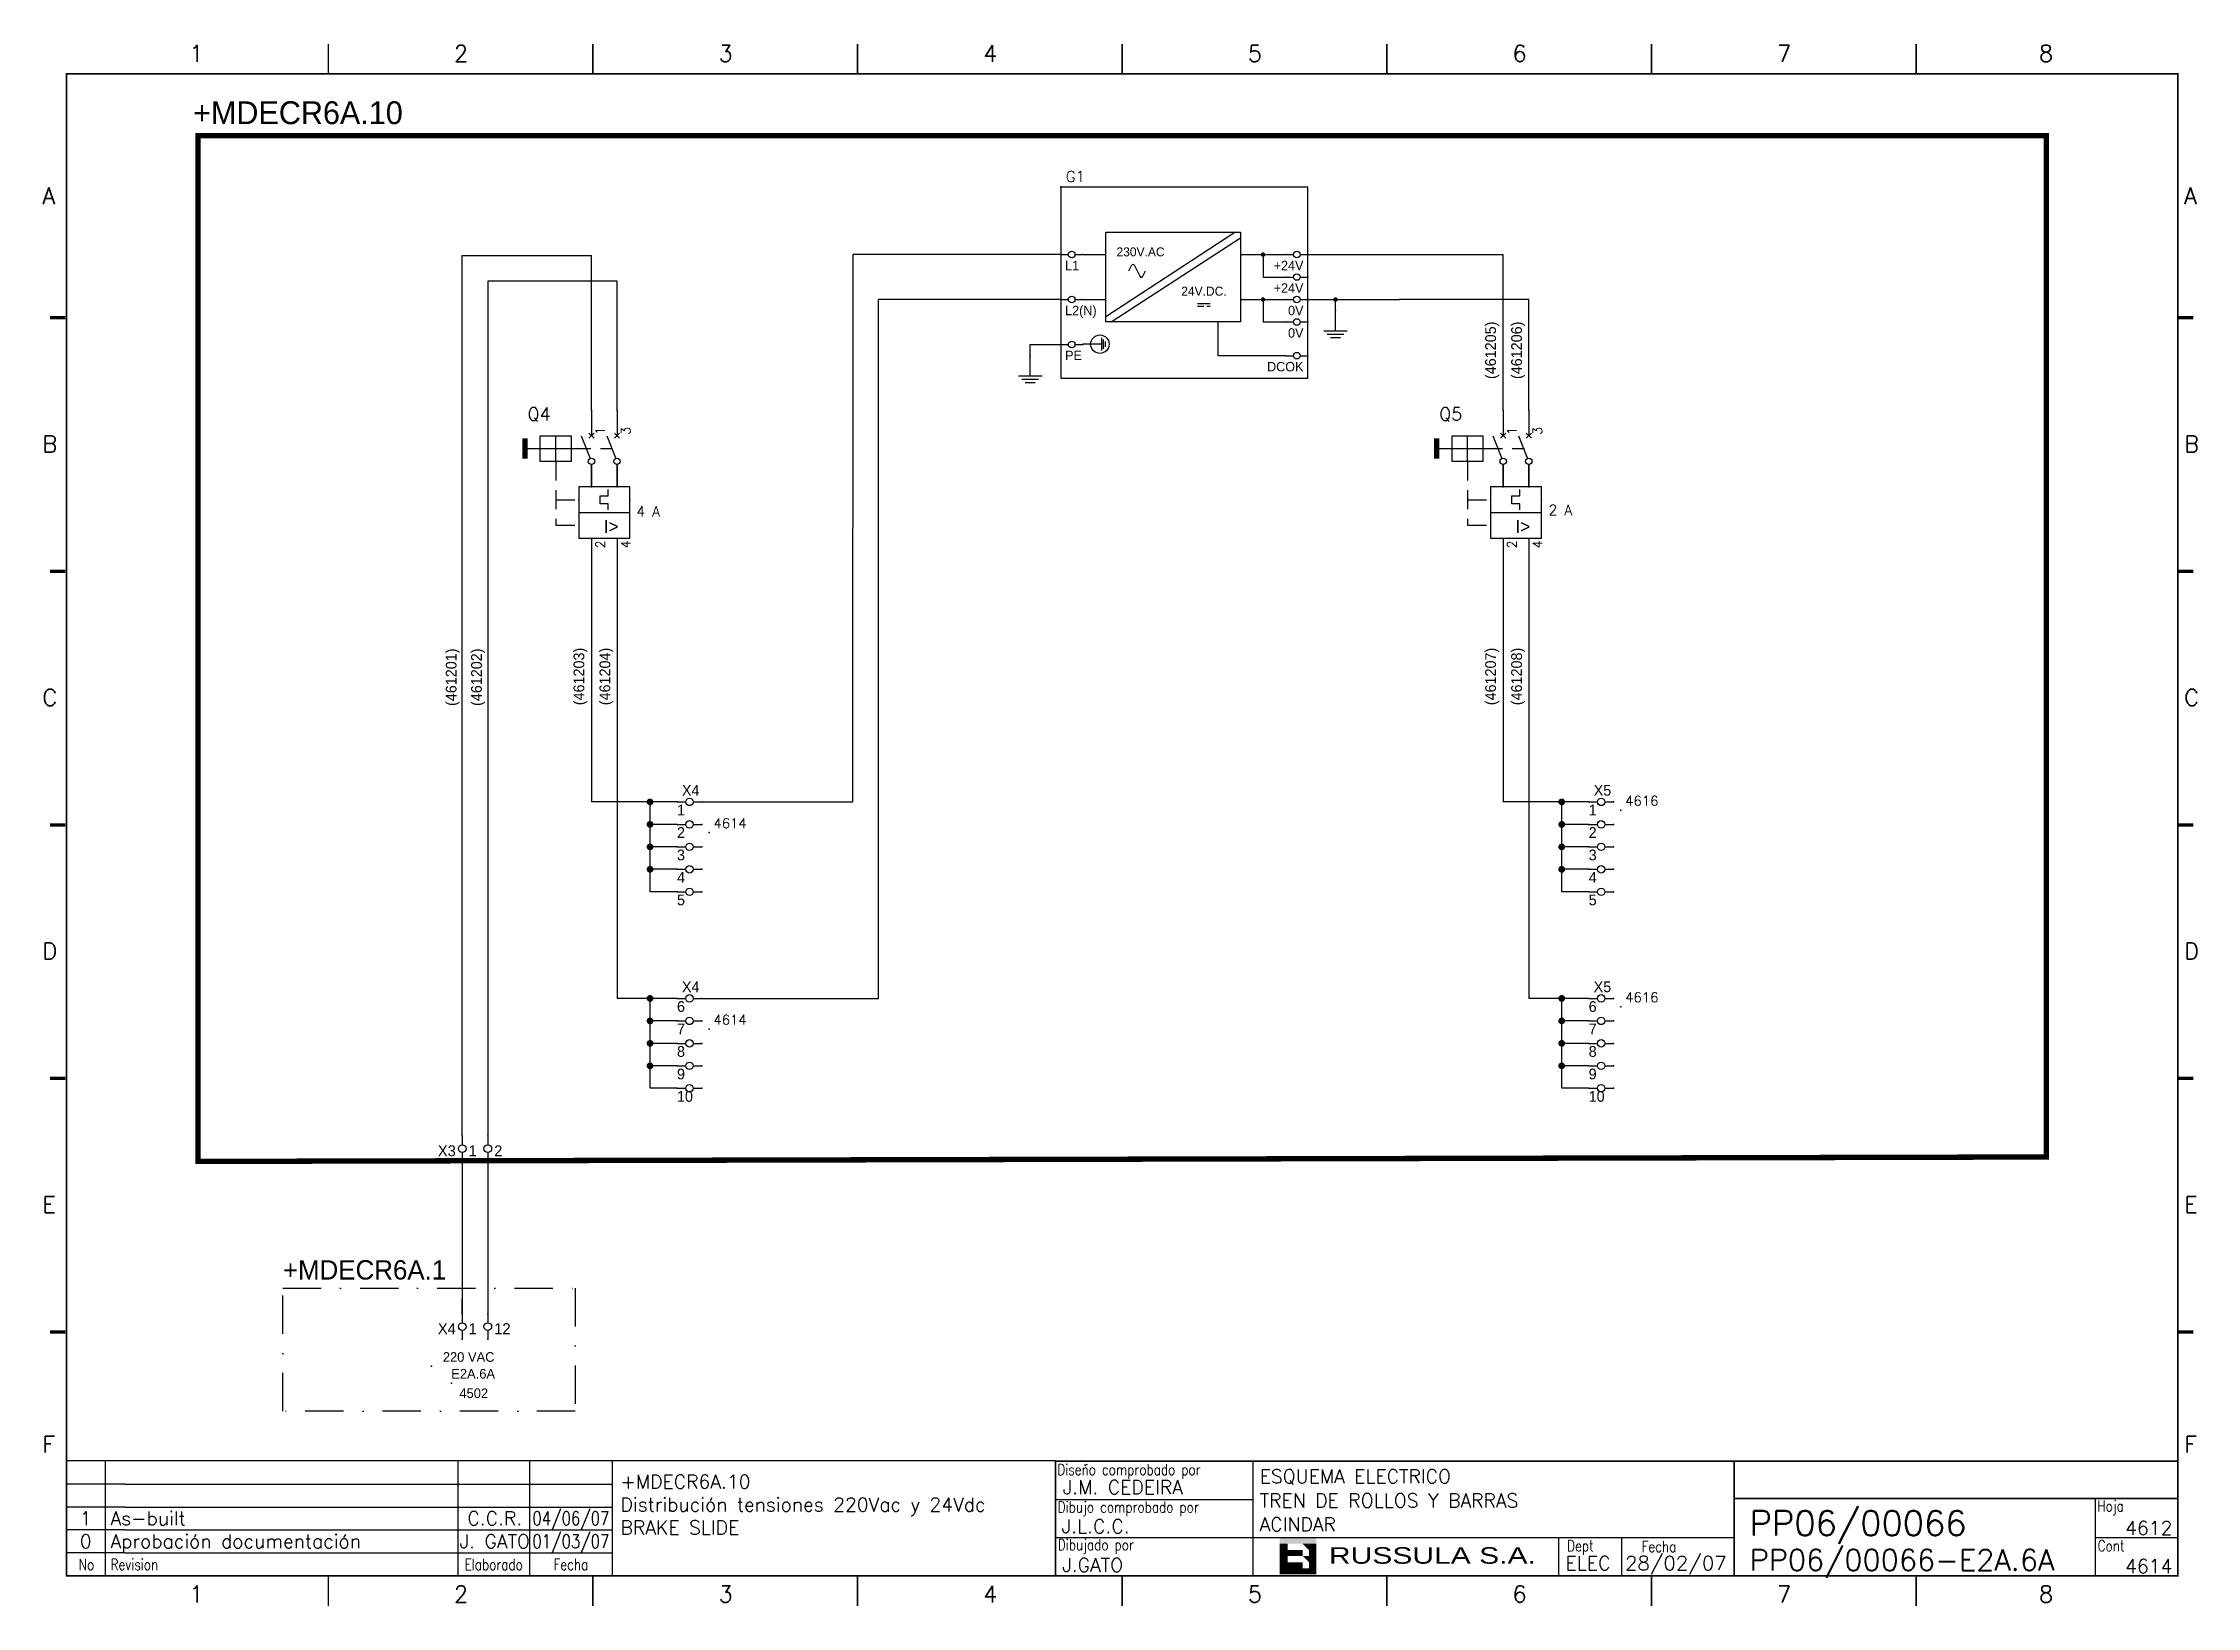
# Model space of a CAD drawing. Extents: x -255 to 166, y 57 to 363.
import ezdxf
from ezdxf.enums import TextEntityAlignment as Align

# ---------------------------------------------------------------- set-up
doc = ezdxf.new("R2010")
doc.units = 0
doc.header["$LTSCALE"] = 15
doc.header["$MEASUREMENT"] = 0
doc.header["$PDSIZE"] = 2
doc.linetypes.add('DASHDOT', pattern=[1, 0.5, -0.25, 0, -0.25])
doc.linetypes.add('HIDDEN', pattern=[0.375, 0.25, -0.125])
for name, color, linetype in [('1', 7, 'Continuous'), ('10', 5, 'Continuous'), ('102', 7, 'Continuous'), ('2', 7, 'Continuous'), ('4', 7, 'HIDDEN'), ('8', 1, 'Continuous'), ('9', 6, 'Continuous'), ('DIBUJO', 7, 'Continuous')]:
    doc.layers.add(name, color=color, linetype=linetype)
doc.styles.add('HELVETICA', font='HELV.SHX')
doc.styles.add('LABEL', font='SIMPLEX', dxfattribs={"width": 0.8, "height": 4})
doc.styles.add('ROMANS', font='ROMANS.shx', dxfattribs={"width": 0.8, "oblique": 15})

# ---------------------------------------------------------------- blocks, each defined once
blk = doc.blocks.new('NOD')
at = {"color": 0, "linetype": 'ByBlock'}
blk.add_point((0, 0), dxfattribs=at)
at = {"color": 0, "linetype": 'ByBlock', "flags": 1}
blk.add_attdef('PINNR', (2, -2), '', height=1.8, dxfattribs=at)
blk = doc.blocks.new('$021501')
at = {"layer": '2'}
for p, q in [((0, -6), (0, 0)), ((-3.5, -6), (3.5, -6)), ((-2.5, -7), (2.5, -7)), ((-1.5, -8), (1.5, -8))]:
    blk.add_line(p, q, dxfattribs=at)
blk.add_blockref('NOD', (0, 0), dxfattribs=at)
blk = doc.blocks.new('$$PLR12C')
for p, q in [((-2.5, 0), (-0.75, 0)), ((0.75, 0), (2.5, 0))]:
    blk.add_line(p, q)
at = {"layer": '2'}
blk.add_circle((0, 0), 0.75, dxfattribs=at)
for p in [(-2.5, 0), (2.5, 0)]:
    blk.add_blockref('NOD', p, dxfattribs=at)
at = {"layer": '8'}
blk.add_attdef('*A', text='', height=2.15, dxfattribs=at).set_placement((1.5, -3.575), align=Align.RIGHT)
at = {"layer": '9'}
blk.add_attdef('ID', text='', height=2.15, dxfattribs=at).set_placement((1.5, 1.25), align=Align.RIGHT)
blk = doc.blocks.new('$$PLL21C')
for p, q in [((-2.5, 0), (-0.75, 0)), ((0.75, 0), (2.5, 0))]:
    blk.add_line(p, q)
at = {"layer": '2'}
blk.add_circle((0, 0), 0.75, dxfattribs=at)
for p in [(-2.5, 0), (2.5, 0)]:
    blk.add_blockref('NOD', p, dxfattribs=at)
at = {"layer": '8'}
blk.add_attdef('*A', (-1.5, -3.575), '', height=2.15, dxfattribs=at)
at = {"layer": '9'}
blk.add_attdef('ID', (-1.5, 1.25), '', height=2.15, dxfattribs=at)
blk = doc.blocks.new('$021503')
at = {"layer": '2'}
for p, q in [((0, -10), (0, 0)), ((-3.5, -10), (3.5, -10)), ((-2.5, -11), (2.5, -11)), ((-1.5, -12), (1.5, -12))]:
    blk.add_line(p, q, dxfattribs=at)
blk.add_circle((0, -9), 5, dxfattribs=at)
blk.add_blockref('NOD', (0, 0), dxfattribs=at)
blk = doc.blocks.new('$020406')
at = {"layer": '2'}
for p, q in [((-5, 0), (-3.4, 3.2)), ((-1.6, 3.2), (0, 0)), ((0, 0), (1.6, -3.2)), ((3.4, -3.2), (5, 0))]:
    blk.add_line(p, q, dxfattribs=at)
for centre, start, end in [((-2.5, 2.8), 26.5651, 153.4349), ((2.5, -2.8), 206.5651, 333.4349)]:
    blk.add_arc(centre, 1, start, end, dxfattribs=at)
blk = doc.blocks.new('$020203')
at = {"layer": '2'}
blk.add_line((-3.75, 0), (3.75, 0), dxfattribs=at)
at = {"layer": '4'}
blk.add_line((-3.75, -1.5), (3.75, -1.5), dxfattribs=at)
blk = doc.blocks.new('$PP313')
at = {"layer": '2'}
blk.add_blockref('NOD', (0, 0), dxfattribs=at)
at = {"layer": '8'}
blk.add_attdef('1A', (1, -3.325), '', height=2.15, dxfattribs=at)
at = {"layer": '9'}
blk.add_attdef('ID', (1, 1), '', height=2.15, dxfattribs=at)
blk = doc.blocks.new('T1')
for p, q in [((156.28, 167.9), (156.28, 172.26)), ((161.28, 167.9), (161.28, 172.26)), ((156.28, 157.9), (156.28, 152.9)), ((161.28, 157.9), (161.28, 152.9))]:
    blk.add_line(p, q)
for p in [(153.78, 165.4), (163.78, 165.4)]:
    blk.add_point(p)
at = {"layer": '102'}
for p, q in [((156.28, 182.9), (156.28, 177.9)), ((161.28, 182.9), (161.28, 177.9)), ((154.28, 177.9), (156.04, 173.48)), ((159.28, 177.9), (161.04, 173.48)), ((156.28, 172.28), (156.28, 167.9)), ((161.28, 172.28), (161.28, 167.9)), ((163.78, 167.9), (153.78, 167.9)), ((153.78, 167.9), (153.78, 162.9)), ((157.96, 166.18), (159.56, 166.18)), ((157.96, 164.58), (157.96, 166.18)), ((159.56, 164.58), (157.96, 164.58)), ((159.56, 166.18), (159.56, 167.4)), ((159.56, 163.4), (159.56, 164.58)), ((163.78, 162.9), (163.78, 167.9)), ((153.78, 162.9), (163.78, 162.9)), ((153.78, 162.9), (153.78, 157.9)), ((163.78, 157.9), (163.78, 162.9)), ((153.78, 157.9), (163.78, 157.9))]:
    blk.add_line(p, q, dxfattribs=at)
for centre in [(156.28, 172.9), (161.28, 172.9)]:
    blk.add_circle(centre, 0.625, dxfattribs=at)
for p in [(155.28, 175.4), (160.28, 175.4)]:
    blk.add_point(p, dxfattribs=at)
at = {"layer": '2', "linetype": 'HIDDEN'}
for p, q in [((149.28, 172.9), (149.28, 160.4)), ((152.41, 175.4), (160.28, 175.4)), ((149.28, 165.4), (153.78, 165.4)), ((149.28, 160.4), (153.78, 160.4))]:
    blk.add_line(p, q, dxfattribs=at)
at = {"layer": '2'}
blk.add_trace([(143.78, 177.4), (142.78, 177.4), (143.78, 173.4), (142.78, 173.4)], dxfattribs=at)
at = {"layer": 'DIBUJO'}
for p, q in [((146.28, 172.9), (146.28, 177.9)), ((146.28, 177.9), (152.28, 177.9)), ((149.28, 172.9), (149.28, 177.9)), ((152.28, 177.9), (152.28, 172.9)), ((156.78, 178.4), (155.78, 177.4)), ((155.78, 178.4), (156.78, 177.4)), ((160.78, 178.4), (161.78, 177.4)), ((161.78, 178.4), (160.78, 177.4)), ((143.78, 175.4), (152.28, 175.4)), ((152.28, 172.9), (146.28, 172.9))]:
    blk.add_line(p, q, dxfattribs=at)
at = {"layer": '2'}
for p in [(156.28, 182.9), (161.28, 182.9), (156.28, 167.9), (161.28, 167.9)]:
    blk.add_blockref('NOD', p, dxfattribs=at)
at = {"layer": '102'}
blk.add_text('I>', height=2.52, dxfattribs=at).set_placement((160.11, 158.91), align=Align.CENTER)
at = {"layer": 'DIBUJO', "color": 1, "style": 'ROMANS'}
for s, p in [('1', (158.88, 178.08)), ('3', (163.88, 178.08)), ('2', (158.88, 155.89)), ('4', (163.88, 155.89))]:
    blk.add_text(s, height=1.8, rotation=90, dxfattribs=at).set_placement(p)
at = {"layer": 'DIBUJO', "color": 6, "style": 'ROMANS'}
blk.add_attdef('REFERENCIA', (143.78, 180.9), '', height=1.8, dxfattribs=at)
at = {"layer": 'DIBUJO', "color": 6, "style": 'ROMANS', "width": 0.8}
blk.add_attdef('REGULACION', (164.78, 164.4), '', height=1.8, dxfattribs=at)
blk = doc.blocks.new('$$PLD12C')
for p, q in [((0, 2.5), (0, 0.75)), ((0, -0.75), (0, -2.5))]:
    blk.add_line(p, q)
at = {"layer": '2'}
blk.add_circle((0, 0), 0.75, dxfattribs=at)
for p in [(0, 2.5), (0, -2.5)]:
    blk.add_blockref('NOD', p, dxfattribs=at)
at = {"layer": '8'}
blk.add_attdef('*A', (1.25, -1.5), '', height=2.15, dxfattribs=at)
at = {"layer": '9'}
blk.add_attdef('ID', text='', height=2.15, dxfattribs=at).set_placement((-1.25, -1.5), align=Align.RIGHT)
blk = doc.blocks.new('newcajec')
at = {"layer": '1'}
for p, q in [((179.4, 20.85), (0.13, 20.85)), ((7, 20.85), (7, 0)), ((71, 20.85), (71, 0)), ((84, 20.85), (84, 0.09)), ((99, 20.85), (99, 0)), ((184.64, 20.18), (184.81, 20.01)), ((184.81, 20.01), (185.18, 20.25)), ((215.2, 20.8), (215.2, 0)), ((10.6, 16.64), (0, 16.64)), ((10.6, 16.64), (99, 16.64)), ((10.6, 12.48), (0, 12.48)), ((10.6, 12.48), (99, 12.48)), ((179.4, 13.87), (215.2, 13.87)), ((368, 14.06), (368, 0)), ((10.6, 8.32), (0, 8.32)), ((10.6, 8.32), (99, 8.32)), ((10.6, 4.16), (0, 4.16)), ((10.6, 4.16), (99, 4.16)), ((179.4, 6.93), (267.63, 6.93)), ((267.63, 6.93), (302.5, 6.93)), ((270.63, 6.91), (270.63, 0)), ((282.07, 6.93), (282.07, 0)), ((368, 6.93), (383, 6.93))]:
    blk.add_line(p, q, dxfattribs=at)
for points in [[(47.5, 272.5, 0.3, 0.3, 0), (47.5, 277.91, 0.3, 0.3, 0)], [(95.5, 272.5, 0.3, 0.3, 0), (95.5, 277.91, 0.3, 0.3, 0)], [(143.5, 272.5, 0.3, 0.3, 0), (143.5, 277.91, 0.3, 0.3, 0)], [(191.5, 272.5, 0.3, 0.3, 0), (191.5, 277.91, 0.3, 0.3, 0)], [(239.5, 272.5, 0.3, 0.3, 0), (239.5, 277.91, 0.3, 0.3, 0)], [(287.5, 272.5, 0.3, 0.3, 0), (287.5, 277.91, 0.3, 0.3, 0)], [(335.5, 272.5, 0.3, 0.3, 0), (335.5, 277.91, 0.3, 0.3, 0)], [(-2.99, 228.23, 0.6, 0.6, 0), (-0.18, 228.23, 0.6, 0.6, 0)], [(383.01, 228.23, 0.6, 0.6, 0), (385.82, 228.23, 0.6, 0.6, 0)], [(-2.99, 182.23, 0.6, 0.6, 0), (-0.18, 182.23, 0.6, 0.6, 0)], [(383.01, 182.23, 0.6, 0.6, 0), (385.82, 182.23, 0.6, 0.6, 0)], [(-2.99, 136.23, 0.6, 0.6, 0), (-0.18, 136.23, 0.6, 0.6, 0)], [(383.01, 136.23, 0.6, 0.6, 0), (385.82, 136.23, 0.6, 0.6, 0)], [(-2.99, 90.23, 0.6, 0.6, 0), (-0.18, 90.23, 0.6, 0.6, 0)], [(383.01, 90.23, 0.6, 0.6, 0), (385.82, 90.23, 0.6, 0.6, 0)], [(-2.99, 44.23, 0.6, 0.6, 0), (-0.18, 44.23, 0.6, 0.6, 0)], [(383.01, 44.23, 0.6, 0.6, 0), (385.82, 44.23, 0.6, 0.6, 0)], [(383, 20.8, 0.3, 0.3, 0), (179.4, 20.8, 0.3, 0.3, 0), (179.4, 0, 0.3, 0.3, 0)], [(302.5, 20.8, 0.3, 0.3, 0), (302.5, 0, 0.3, 0.3, 0)], [(302.5, 14, 0.3, 0.3, 0), (383, 14, 0.3, 0.3, 0)], [(47.5, -5.5, 0.3, 0.3, 0), (47.5, -0.09, 0.3, 0.3, 0)], [(95.5, -5.5, 0.3, 0.3, 0), (95.5, -0.09, 0.3, 0.3, 0)], [(143.5, -5.5, 0.3, 0.3, 0), (143.5, -0.09, 0.3, 0.3, 0)], [(191.5, -5.5, 0.3, 0.3, 0), (191.5, -0.09, 0.3, 0.3, 0)], [(239.5, -5.5, 0.3, 0.3, 0), (239.5, -0.09, 0.3, 0.3, 0)], [(287.5, -5.5, 0.3, 0.3, 0), (287.5, -0.09, 0.3, 0.3, 0)], [(335.5, -5.5, 0.3, 0.3, 0), (335.5, -0.09, 0.3, 0.3, 0)]]:
    blk.add_lwpolyline(points, format="xyseb", dxfattribs=at)
at = {"layer": '1', "const_width": 0.3}
blk.add_lwpolyline([(0, 0), (0, 272.5), (383, 272.5), (383, 0)], close=True, dxfattribs=at)
at = {"layer": '2', "color": 14}
for p, q in [((221.42, 4.69), (221.42, 5.81)), ((221.42, 2.47), (221.42, 3.58))]:
    blk.add_line(p, q, dxfattribs=at)
for points in [[(220.05, 5.81), (220.05, 6.92), (226.74, 5.81), (226.74, 6.92)], [(221.42, 2.47), (220.05, 2.47), (221.42, 5.81), (220.05, 5.81)], [(221.42, 4.69), (224.25, 4.69), (221.42, 3.58), (224.25, 3.58)], [(224.25, 5.81), (225.37, 5.81), (225.37, 4.69)], [(225.37, 5.81), (226.74, 5.81), (225.37, 1.35), (226.74, 1.35)], [(224.25, 0.24), (224.25, 2.47), (220.05, 0.24), (220.05, 2.47)], [(224.25, 3.58), (225.37, 3.58), (225.37, 2.47)], [(226.74, 1.35), (226.74, 0.24), (224.25, 1.35), (224.25, 0.24)]]:
    blk.add_solid(points, dxfattribs=at)
at = {"layer": '1', "style": 'ROMANS'}
for s, p in [('1', (22.29, 274.68)), ('2', (70.29, 274.68)), ('3', (118.29, 274.68)), ('4', (166.29, 274.68)), ('5', (214.29, 274.68)), ('6', (262.29, 274.68)), ('7', (310.29, 274.68)), ('8', (357.79, 274.68)), ('A', (-4.37, 248.84)), ('A', (384.13, 248.84)), ('B', (-4.37, 203.84)), ('B', (384.13, 203.84)), ('C', (-4.37, 157.84)), ('C', (384.13, 157.84)), ('D', (-4.37, 111.84)), ('D', (384.13, 111.84)), ('E', (-4.37, 65.84)), ('E', (384.13, 65.84)), ('F', (-4.37, 22.34)), ('F', (384.13, 22.34)), ('1', (22.29, -4.82)), ('2', (70.29, -4.82)), ('3', (118.29, -4.82)), ('4', (166.29, -4.82)), ('5', (214.29, -4.82)), ('6', (262.29, -4.82)), ('7', (310.29, -4.82)), ('8', (357.79, -4.82))]:
    blk.add_text(s, height=3, dxfattribs=at).set_placement(p)
at = {"layer": '1', "style": 'LABEL', "width": 0.8}
for s, p in [('Diseno comprobado por', (179.73, 18.27)), ('Dibujo comprobado por', (179.81, 11.47)), ('Hoja', (368.38, 11.66)), ('Dibujado por', (179.83, 4.64)), ('Fecha', (285.71, 4.3)), ('Cont', (368.43, 4.46)), ('No', (2.23, 1.05)), ('Revision', (8, 1.05))]:
    blk.add_text(s, height=2, dxfattribs=at).set_placement(p)
for s, p in [('Dept', (274.61, 4.44)), ('Elaborado', (77.5, 1.05)), ('Fecha', (91.5, 1.05))]:
    blk.add_text(s, height=2, dxfattribs=at).set_placement(p, align=Align.CENTER)
at = {"layer": '10', "style": 'ROMANS'}
for tag, p in [('REV41', (3.5, 18.74)), ('REV43', (77.7, 18.74)), ('REV31', (3.5, 14.58)), ('REV33', (77.7, 14.58)), ('REV21', (3.5, 10.42)), ('REV23', (77.7, 10.42)), ('REV11', (3.5, 6.27)), ('REV13', (77.7, 6.27))]:
    blk.add_attdef(tag, text='', height=2.5, dxfattribs=at).set_placement(p, align=Align.MIDDLE)
for tag, p, height in [('REV42', (8, 17.49), 2.5), ('REV32', (8, 13.33), 2.5), ('SHEETNAME1', (100.5, 15.83), 2.5), ('DESIGNCHECK', (180.74, 14.83), 2.5), ('DOCUMENTTYPE', (216.43, 16.8), 2.5), ('NOTA', (305.32, 15.8), 3), ('SHEETNAME2', (100.5, 11.67), 2.5), ('OBJECT', (216.43, 12.4), 2.5), ('ORDER', (305.32, 7.3), 4.5), ('REV22', (8, 9.17), 2.5), ('SHEETNAME3', (100.5, 7.51), 2.5), ('DRAWINGCHECK', (180.53, 7.71), 2.5), ('CUSTOMER', (216.43, 8.08), 2.5), ('REV12', (8, 5.01), 2.5), ('SHEETNAME4', (100.5, 3.35), 2.5), ('DOCUMENT_ID', (305.32, 0.93), 4.4), ('USER', (180.63, 0.71), 2.5), ('DEPARTMENT', (271.93, 1.05), 2.5)]:
    blk.add_attdef(tag, p, '', height=height, dxfattribs=at)
for tag, width, p, p2 in [('REV44', 1.221199, (84.53, 17.49), (98.48, 17.49)), ('REV34', 1.221199, (84.53, 13.33), (98.48, 13.33)), ('REV24', 1.221199, (84.53, 9.17), (98.48, 9.17)), ('REV14', 1.221199, (84.53, 5.01), (98.48, 5.01)), ('CREATED2', 7.039915, (282.71, 1.05), (301.14, 1.05))]:
    blk.add_attdef(tag, text='', height=2.5, dxfattribs=dict(at, width=width)).set_placement(p, p2, align=Align.FIT)
for tag, p in [('SHEET', (382, 7.43)), ('NEXTSHEET', (382, 0.5))]:
    blk.add_attdef(tag, text='', height=2.5, dxfattribs=at).set_placement(p, align=Align.RIGHT)
at = {"layer": 'DIBUJO', "color": 14, "style": 'HELVETICA', "width": 1.3}
blk.add_text('RUSSULA S.A.', height=3, dxfattribs=at).set_placement((229, 2.19))

msp = doc.modelspace()

# ---------------------------------------------------------------- linework, layer by layer
for p, q in [((-56.07, 334.43), (-56.07, 297.07)), ((-7.73, 334.43), (-56.07, 334.43)), ((-7.73, 297.07), (-7.73, 334.43)), ((-47.28, 308.06), (-47.28, 325.64)), ((-47.28, 309.16), (-22.01, 325.64)), ((-47.28, 325.64), (-20.91, 325.64)), ((-46.18, 308.06), (-20.91, 324.54)), ((-20.91, 325.64), (-20.91, 308.06)), ((-51.68, 321.24), (-47.28, 321.24)), ((-20.91, 321.24), (-12.12, 321.24)), ((-16.52, 321.24), (-16.52, 316.85)), ((-16.52, 316.85), (-12.12, 316.85)), ((-51.68, 312.45), (-47.28, 312.45)), ((-20.91, 312.45), (-12.12, 312.45)), ((-16.52, 312.45), (-16.52, 308.06)), ((-2.35, 308.09), (-2.35, 312.48)), ((-20.91, 308.06), (-47.28, 308.06)), ((-25.31, 301.47), (-25.31, 308.06)), ((-16.52, 308.06), (-12.12, 308.06)), ((-62.04, 303.66), (-56.07, 303.66)), ((-62.04, 299.27), (-62.04, 303.66)), ((-12.12, 301.47), (-25.31, 301.47)), ((-56.07, 297.07), (-7.73, 297.07)), ((-173.09, 143.91), (-173.09, 114.12)), ((-168.09, 143.91), (-168.09, 114.12)), ((-173.09, 114.12), (-173.09, 116.95))]:
    msp.add_line(p, q)
at = {"color": 0}
for p, q in [((-173.09, 321.06), (-147.82, 321.06)), ((-56.07, 321.24), (-96.66, 321.24)), ((-7.76, 321.24), (5.17, 321.24)), ((5.17, 321.24), (30.43, 321.24)), ((-168.09, 316.06), (-168.09, 148.91)), ((-142.82, 316.06), (-168.09, 316.06)), ((-56.07, 312.45), (-91.67, 312.45)), ((-7.76, 312.45), (10.17, 312.45)), ((35.43, 312.45), (10.17, 312.45)), ((-136.37, 196.63), (-136.37, 214.21)), ((41.88, 196.63), (41.88, 214.21))]:
    msp.add_line(p, q, dxfattribs=at)
for points in [[(-16.74, 321.24, 0.44, 0.44, 1), (-16.3, 321.24, 0.44, 0.44, 1)], [(-16.74, 312.45, 0.44, 0.44, 1), (-16.3, 312.45, 0.44, 0.44, 1)]]:
    msp.add_lwpolyline(points, format="xyseb", close=True)
at = {"const_width": 0.44}
msp.add_lwpolyline([(-2.57, 312.45, 1), (-2.13, 312.45, 1)], format="xyb", close=True, dxfattribs=at)
at = {"layer": '102'}
for p, q in [((-96.73, 214.21), (-96.66, 321.24)), ((-131.1, 214.21), (-147.82, 214.21)), ((47.15, 214.21), (30.43, 214.21)), ((-131.1, 209.82), (-136.37, 209.82)), ((47.15, 209.82), (41.88, 209.82)), ((-131.1, 205.42), (-136.37, 205.42)), ((47.15, 205.42), (41.88, 205.42)), ((-131.1, 201.03), (-136.37, 201.03)), ((47.15, 201.03), (41.88, 201.03)), ((-131.1, 196.63), (-136.37, 196.63)), ((47.15, 196.63), (41.88, 196.63)), ((-131.1, 175.79), (-136.37, 175.79)), ((47.15, 175.79), (41.88, 175.79)), ((-131.1, 171.39), (-136.37, 171.39)), ((47.15, 171.39), (41.88, 171.39)), ((-131.1, 167), (-136.37, 167)), ((47.15, 167), (41.88, 167)), ((-131.1, 162.6), (-136.37, 162.6)), ((47.15, 162.6), (41.88, 162.6)), ((-131.1, 158.21), (-136.37, 158.21)), ((47.15, 158.21), (41.88, 158.21))]:
    msp.add_line(p, q, dxfattribs=at)
at = {"layer": '102', "const_width": 0.659, "flags": 128}
for points in [[(-136.7, 214.21, 1), (-136.04, 214.21, 1)], [(41.55, 214.21, 1), (42.21, 214.21, 1)], [(-136.7, 209.82, 1), (-136.04, 209.82, 1)], [(41.55, 209.82, 1), (42.21, 209.82, 1)], [(-136.7, 205.42, 1), (-136.04, 205.42, 1)], [(41.55, 205.42, 1), (42.21, 205.42, 1)], [(-136.7, 201.03, 1), (-136.04, 201.03, 1)], [(41.55, 201.03, 1), (42.21, 201.03, 1)], [(-136.7, 175.79, 1), (-136.04, 175.79, 1)], [(41.55, 175.79, 1), (42.21, 175.79, 1)], [(-136.7, 171.39, 1), (-136.04, 171.39, 1)], [(41.55, 171.39, 1), (42.21, 171.39, 1)], [(-136.7, 167, 1), (-136.04, 167, 1)], [(41.55, 167, 1), (42.21, 167, 1)], [(-136.7, 162.6, 1), (-136.04, 162.6, 1)], [(41.55, 162.6, 1), (42.21, 162.6, 1)]]:
    msp.add_lwpolyline(points, format="xyb", close=True, dxfattribs=at)
at = {"layer": '2', "color": 7}
for p, q in [((-173.09, 148.91), (-173.09, 321.06)), ((-147.82, 290.81), (-147.82, 321.06)), ((30.43, 290.81), (30.43, 321.24)), ((-142.82, 290.81), (-142.82, 316.06)), ((-91.67, 175.79), (-91.67, 312.45)), ((35.43, 290.81), (35.43, 312.45)), ((-147.82, 260.81), (-147.82, 214.21)), ((-142.82, 260.81), (-142.82, 175.79)), ((30.43, 260.81), (30.43, 214.21)), ((35.43, 260.81), (35.43, 175.79))]:
    msp.add_line(p, q, dxfattribs=at)
at = {"layer": '2', "color": 3, "linetype": 'DASHDOT'}
msp.add_lwpolyline([(-224.73, 344.48, 1.05, 1.05, 0), (136.62, 344.48, 1.05, 1.05, 0), (136.62, 144.78, 1.05, 1.05, 0), (-224.73, 143.91, 1.05, 1.05, 0), (-224.73, 344.48, 1.05, 1.05, 0)], format="xyseb", dxfattribs=at)
msp.add_lwpolyline([(-208.17, 119.1), (-150.98, 119.1), (-150.98, 95.08), (-208.17, 95.08)], close=True, dxfattribs=at)
at = {"layer": 'DIBUJO'}
for p, q in [((-126.23, 214.21), (-96.73, 214.21)), ((-136.37, 175.79), (-142.82, 175.79)), ((-136.37, 158.21), (-136.37, 175.79)), ((-126.23, 175.79), (-91.67, 175.79)), ((41.88, 175.79), (35.43, 175.79)), ((41.88, 158.21), (41.88, 175.79))]:
    msp.add_line(p, q, dxfattribs=at)

# ---------------------------------------------------------------- block references
ref = msp.add_blockref('$PP313', (-56.07, 334.46), dxfattribs=dict(xscale=0.9888750000000073, yscale=0.9888750000000073, zscale=0.988875))
ref.add_attrib('ID', 'G1', (-55.08, 335.45), dxfattribs={"layer": '9', "height": 2.126, "style": 'ROMANS'})
at = {"xscale": 0.8570250000002488, "yscale": 0.8570250000000215, "zscale": 0.857025}
for name, p, values in [('$$PLL21C', (-53.93, 321.24), {'*A': 'L1'}), ('$$PLR12C', (-9.9, 321.24), {'*A': '+24V'}), ('$$PLR12C', (-9.9, 316.85), {'*A': '+24V'}), ('$$PLL21C', (-53.93, 312.45), {'*A': 'L2(N)'}), ('$$PLR12C', (-9.9, 312.45), {'*A': '0V'}), ('$$PLR12C', (-9.9, 308.06), {'*A': '0V'}), ('$$PLL21C', (-53.93, 303.66), {'*A': 'PE'}), ('$$PLR12C', (-9.9, 301.47), {'*A': 'DCOK'})]:
    msp.add_blockref(name, p, dxfattribs=at).add_auto_attribs(values)
for name, p, xscale, yscale, zscale in [('$020406', (-41.13, 318.06), 0.3296250000003056, 0.3296250000000782, 0.329625), ('$020203', (-28.11, 311.65), 0.3296250000003056, 0.3296250000000782, 0.329625), ('$021501', (-2.35, 310.28), 0.6592499999997017, 0.6592499999999291, 0.65925), ('$021501', (-62.04, 301.47), 0.6592499999997017, 0.6592499999999291, 0.65925)]:
    msp.add_blockref(name, p, dxfattribs=dict(xscale=xscale, yscale=yscale, zscale=zscale))
at = {"xscale": 0.3599504999999681, "yscale": 0.3599504999999681, "zscale": 0.3599504999999999, "rotation": 90}
msp.add_blockref('$021503', (-51.66, 303.72), dxfattribs=at)
ref = msp.add_blockref('T1', (-304.1, 107.91))
ref.add_attrib('REFERENCIA', 'Q4', (-160.32, 288.81), dxfattribs={"layer": 'DIBUJO', "color": 6, "height": 2.5, "style": 'ROMANS'})
ref.add_attrib('REGULACION', '4 A', (-139.04, 270.03), dxfattribs={"layer": 'DIBUJO', "color": 6, "height": 2, "style": 'ROMANS'})
ref = msp.add_blockref('T1', (-125.84, 107.91))
ref.add_attrib('REFERENCIA', 'Q5', (17.93, 288.81), dxfattribs={"layer": 'DIBUJO', "color": 6, "height": 2.5, "style": 'ROMANS'})
ref.add_attrib('REGULACION', '2 A', (39.31, 270.3), dxfattribs={"layer": 'DIBUJO', "color": 6, "height": 2, "style": 'ROMANS'})
ref = msp.add_blockref('$$PLL21C', (-128.66, 214.21), dxfattribs=dict(xscale=0.9750000000000227, yscale=0.974999999999909, zscale=0.9750000000000001))
ref.add_attrib('ID', 'X4', (-130.13, 215.43), dxfattribs={"layer": '9', "height": 2.096})
ref.add_attrib('*A', '1', (-131.1, 211.58), dxfattribs={"layer": '8', "height": 2.1})
ref = msp.add_blockref('$$PLL21C', (49.59, 214.21), dxfattribs=dict(xscale=0.9750000000000227, yscale=0.974999999999909, zscale=0.9750000000000001))
ref.add_attrib('ID', 'X5', (48.13, 215.43), dxfattribs={"layer": '9', "height": 2.096})
ref.add_attrib('*A', '1', (47.15, 211.58), dxfattribs={"layer": '8', "height": 2.1})
ref = msp.add_blockref('$PP313', (53.42, 212.6), dxfattribs=dict(xscale=0.8789999999999054, yscale=0.8789999999999054, zscale=0.879))
ref.add_attrib('ID', '4616', (54.3, 213.48), dxfattribs={"layer": '9', "color": 1, "height": 1.89, "style": 'ROMANS'})
ref = msp.add_blockref('$PP313', (-124.84, 208.21), dxfattribs=dict(xscale=0.8789999999999054, yscale=0.8789999999999054, zscale=0.879))
ref.add_attrib('ID', '4614', (-123.96, 209.09), dxfattribs={"layer": '9', "color": 1, "height": 1.89, "style": 'ROMANS'})
ref = msp.add_blockref('$$PLL21C', (-128.66, 209.82), dxfattribs=dict(xscale=0.9750000000000227, yscale=0.974999999999909, zscale=0.9750000000000001))
ref.add_attrib('*A', '2', (-131.1, 207.18), dxfattribs={"layer": '8', "height": 2.1})
ref = msp.add_blockref('$$PLL21C', (49.59, 209.82), dxfattribs=dict(xscale=0.9750000000000227, yscale=0.974999999999909, zscale=0.9750000000000001))
ref.add_attrib('*A', '2', (47.15, 207.18), dxfattribs={"layer": '8', "height": 2.1})
ref = msp.add_blockref('$$PLL21C', (-128.66, 205.42), dxfattribs=dict(xscale=0.9750000000000227, yscale=0.974999999999909, zscale=0.9750000000000001))
ref.add_attrib('*A', '3', (-131.1, 202.79), dxfattribs={"layer": '8', "height": 2.1})
ref = msp.add_blockref('$$PLL21C', (49.59, 205.42), dxfattribs=dict(xscale=0.9750000000000227, yscale=0.974999999999909, zscale=0.9750000000000001))
ref.add_attrib('*A', '3', (47.15, 202.79), dxfattribs={"layer": '8', "height": 2.1})
ref = msp.add_blockref('$$PLL21C', (-128.66, 201.03), dxfattribs=dict(xscale=0.9750000000000227, yscale=0.974999999999909, zscale=0.9750000000000001))
ref.add_attrib('*A', '4', (-131.1, 198.39), dxfattribs={"layer": '8', "height": 2.1})
ref = msp.add_blockref('$$PLL21C', (49.59, 201.03), dxfattribs=dict(xscale=0.9750000000000227, yscale=0.974999999999909, zscale=0.9750000000000001))
ref.add_attrib('*A', '4', (47.15, 198.39), dxfattribs={"layer": '8', "height": 2.1})
ref = msp.add_blockref('$$PLL21C', (-128.66, 196.63), dxfattribs=dict(xscale=0.9750000000000227, yscale=0.974999999999909, zscale=0.9750000000000001))
ref.add_attrib('*A', '5', (-131.1, 194), dxfattribs={"layer": '8', "height": 2.1})
ref = msp.add_blockref('$$PLL21C', (49.59, 196.63), dxfattribs=dict(xscale=0.9750000000000227, yscale=0.974999999999909, zscale=0.9750000000000001))
ref.add_attrib('*A', '5', (47.15, 194), dxfattribs={"layer": '8', "height": 2.1})
ref = msp.add_blockref('$$PLL21C', (-128.66, 175.79), dxfattribs=dict(xscale=0.9750000000000227, yscale=0.974999999999909, zscale=0.9750000000000001))
ref.add_attrib('ID', 'X4', (-130.13, 177), dxfattribs={"layer": '9', "height": 2.096})
ref.add_attrib('*A', '6', (-131.1, 173.15), dxfattribs={"layer": '8', "height": 2.1})
ref = msp.add_blockref('$$PLL21C', (49.59, 175.79), dxfattribs=dict(xscale=0.9750000000000227, yscale=0.974999999999909, zscale=0.9750000000000001))
ref.add_attrib('ID', 'X5', (48.13, 177), dxfattribs={"layer": '9', "height": 2.096})
ref.add_attrib('*A', '6', (47.15, 173.15), dxfattribs={"layer": '8', "height": 2.1})
ref = msp.add_blockref('$PP313', (53.42, 174.17), dxfattribs=dict(xscale=0.8789999999999054, yscale=0.8789999999999054, zscale=0.879))
ref.add_attrib('ID', '4616', (54.3, 175.05), dxfattribs={"layer": '9', "color": 1, "height": 1.89, "style": 'ROMANS'})
ref = msp.add_blockref('$$PLL21C', (-128.66, 171.39), dxfattribs=dict(xscale=0.9750000000000227, yscale=0.974999999999909, zscale=0.9750000000000001))
ref.add_attrib('*A', '7', (-131.1, 168.75), dxfattribs={"layer": '8', "height": 2.1})
ref = msp.add_blockref('$PP313', (-124.84, 169.78), dxfattribs=dict(xscale=0.8789999999999054, yscale=0.8789999999999054, zscale=0.879))
ref.add_attrib('ID', '4614', (-123.96, 170.66), dxfattribs={"layer": '9', "color": 1, "height": 1.89, "style": 'ROMANS'})
ref = msp.add_blockref('$$PLL21C', (49.59, 171.39), dxfattribs=dict(xscale=0.9750000000000227, yscale=0.974999999999909, zscale=0.9750000000000001))
ref.add_attrib('*A', '7', (47.15, 168.75), dxfattribs={"layer": '8', "height": 2.1})
ref = msp.add_blockref('$$PLL21C', (-128.66, 167), dxfattribs=dict(xscale=0.9750000000000227, yscale=0.974999999999909, zscale=0.9750000000000001))
ref.add_attrib('*A', '8', (-131.1, 164.36), dxfattribs={"layer": '8', "height": 2.1})
ref = msp.add_blockref('$$PLL21C', (49.59, 167), dxfattribs=dict(xscale=0.9750000000000227, yscale=0.974999999999909, zscale=0.9750000000000001))
ref.add_attrib('*A', '8', (47.15, 164.36), dxfattribs={"layer": '8', "height": 2.1})
ref = msp.add_blockref('$$PLL21C', (-128.66, 162.6), dxfattribs=dict(xscale=0.9750000000000227, yscale=0.974999999999909, zscale=0.9750000000000001))
ref.add_attrib('*A', '9', (-131.1, 159.96), dxfattribs={"layer": '8', "height": 2.1})
ref = msp.add_blockref('$$PLL21C', (49.59, 162.6), dxfattribs=dict(xscale=0.9750000000000227, yscale=0.974999999999909, zscale=0.9750000000000001))
ref.add_attrib('*A', '9', (47.15, 159.96), dxfattribs={"layer": '8', "height": 2.1})
ref = msp.add_blockref('$$PLL21C', (-128.66, 158.21), dxfattribs=dict(xscale=0.9750000000000227, yscale=0.974999999999909, zscale=0.9750000000000001))
ref.add_attrib('*A', '10', (-131.1, 155.57), dxfattribs={"layer": '8', "height": 2.096})
ref = msp.add_blockref('$$PLL21C', (49.59, 158.21), dxfattribs=dict(xscale=0.9750000000000227, yscale=0.974999999999909, zscale=0.9750000000000001))
ref.add_attrib('*A', '10', (47.15, 155.57), dxfattribs={"layer": '8', "height": 2.096})
at = {"layer": '2', "color": 7}
ref = msp.add_blockref('newcajec', (-250.47, 62.88), dxfattribs=dict(at, xscale=1.077887525594111, yscale=1.077887525594094, zscale=1.077887525594116))
ref.add_attrib('REV24', '04/06/07', dxfattribs={"layer": '10', "height": 2.695, "style": 'ROMANS', "width": 0.728168}).set_placement((-159.36, 72.77), (-144.32, 72.77), align=Align.FIT)
ref.add_attrib('SHEETNAME3', 'BRAKE SLIDE', (-142.14, 70.97), dxfattribs={"layer": '10', "height": 2.6947, "style": 'ROMANS'})
ref.add_attrib('SHEETNAME2', 'Distribución tensiones 220Vac y 24Vdc', (-142.14, 75.46), dxfattribs={"layer": '10', "height": 2.6947, "style": 'ROMANS'})
ref.add_attrib('SHEETNAME1', '+MDECR6A.10', (-142.14, 79.94), dxfattribs={"layer": '10', "height": 2.6947, "style": 'ROMANS'})
ref.add_attrib('USER', 'J.GATO', (-55.77, 63.65), dxfattribs={"layer": '10', "height": 2.695, "style": 'ROMANS'})
ref.add_attrib('DRAWINGCHECK', 'J.L.C.C.', (-55.88, 71.2), dxfattribs={"layer": '10', "height": 2.695, "style": 'ROMANS'})
ref.add_attrib('DESIGNCHECK', 'J.M. CEDEIRA', (-55.66, 78.87), dxfattribs={"layer": '10', "height": 2.6947, "style": 'ROMANS'})
ref.add_attrib('REV22', 'As-built ', (-241.85, 72.77), dxfattribs={"layer": '10', "height": 2.695, "style": 'ROMANS'})
ref.add_attrib('REV12', 'Aprobación documentación', (-241.85, 68.29), dxfattribs={"layer": '10', "height": 2.6947, "style": 'ROMANS'})
ref.add_attrib('REV21', '1', dxfattribs={"layer": '10', "height": 2.69, "style": 'ROMANS'}).set_placement((-246.7, 74.12), align=Align.MIDDLE)
ref.add_attrib('REV11', '0', dxfattribs={"layer": '10', "height": 2.69, "style": 'ROMANS'}).set_placement((-246.7, 69.63), align=Align.MIDDLE)
ref.add_attrib('REV14', '01/03/07', dxfattribs={"layer": '10', "height": 2.695, "style": 'ROMANS', "width": 0.728168}).set_placement((-159.36, 68.29), (-144.32, 68.29), align=Align.FIT)
ref.add_attrib('REV23', 'C.C.R.', dxfattribs={"layer": '10', "height": 2.695, "style": 'ROMANS'}).set_placement((-166.72, 74.12), align=Align.MIDDLE)
ref.add_attrib('REV13', 'J. GATO', dxfattribs={"layer": '10', "height": 2.695, "style": 'ROMANS'}).set_placement((-166.72, 69.63), align=Align.MIDDLE)
ref.add_attrib('DOCUMENT_ID', 'PP06/00066-E2A.6A', (78.63, 63.89), dxfattribs={"layer": '10', "height": 4.15, "style": 'ROMANS'})
ref.add_attrib('ORDER', 'PP06/00066', (78.63, 70.75), dxfattribs={"layer": '10', "height": 4.85, "style": 'ROMANS'})
ref.add_attrib('CUSTOMER', 'ACINDAR', (-17.18, 71.6), dxfattribs={"layer": '10', "height": 2.695, "style": 'ROMANS'})
ref.add_attrib('OBJECT', 'TREN DE ROLLOS Y BARRAS', (-17.18, 76.25), dxfattribs={"layer": '10', "height": 2.6947, "style": 'ROMANS'})
ref.add_attrib('DOCUMENTTYPE', 'ESQUEMA ELECTRICO', (-17.18, 80.99), dxfattribs={"layer": '10', "height": 2.6947, "style": 'ROMANS'})
ref.add_attrib('CREATED2', '28/02/07', dxfattribs={"layer": '10', "height": 2.695, "style": 'ROMANS', "width": 0.961976}).set_placement((54.26, 64.01), (74.13, 64.01), align=Align.FIT)
ref.add_attrib('DEPARTMENT', 'ELEC', (42.64, 64.01), dxfattribs={"layer": '10', "height": 2.695, "style": 'ROMANS'})
ref.add_attrib('NEXTSHEET', '4614', dxfattribs={"layer": '10', "height": 2.695, "style": 'ROMANS'}).set_placement((161.28, 63.42), align=Align.RIGHT)
ref.add_attrib('SHEET', '4612', dxfattribs={"layer": '10', "height": 2.695, "style": 'ROMANS'}).set_placement((161.28, 70.89), align=Align.RIGHT)
for p, values in [((-173.09, 146.41), {'ID': 'X3', '*A': '1'}), ((-168.09, 146.41), {'*A': '2'}), ((-173.09, 111.62), {'ID': 'X4', '*A': '1'}), ((-168.09, 111.62), {'*A': '12'})]:
    msp.add_blockref('$$PLD12C', p, dxfattribs=at).add_auto_attribs(values)
at = {"layer": '2'}
ref = msp.add_blockref('$PP313', (-179.1, 103.84), dxfattribs=dict(at, xscale=0.8789999999999054, yscale=0.8789999999999054, zscale=0.879))
ref.add_attrib('ID', '220 VAC', (-176.89, 104.72), dxfattribs={"layer": '9', "color": 7, "height": 1.89})
ref = msp.add_blockref('$PP313', (-175.21, 100.56), dxfattribs=dict(at, xscale=0.8789999999999054, yscale=0.8789999999999054, zscale=0.879))
ref.add_attrib('ID', 'E2A.6A', (-175.24, 101.44), dxfattribs={"layer": '9', "height": 1.89})
ref.add_attrib('1A', '4502', (-173.65, 97.64), dxfattribs={"layer": '8', "height": 1.89})

# ---------------------------------------------------------------- texts
for s, p in [('230V.AC', (-45.17, 320.89)), ('24V.DC.', (-32.51, 313.21))]:
    msp.add_text(s, height=1.758).set_placement(p)
at = {"layer": '2', "color": 6}
for s, height, p in [('+MDECR6A.10', 4.4668, (-225.71, 346.75)), ('+MDECR6A.1', 3.785, (-208.15, 120.81))]:
    msp.add_text(s, height=height, dxfattribs=at).set_placement(p)
for s, p in [('(461205)', (29.02, 296.9)), ('(461206)', (34.1, 296.9)), ('(461201)', (-174.2, 232.97)), ('(461202)', (-169.25, 232.97)), ('(461203)', (-149.23, 233.12)), ('(461204)', (-144.15, 233.12)), ('(461207)', (29.02, 233.12)), ('(461208)', (34.1, 233.12))]:
    msp.add_text(s, height=2.1, rotation=90, dxfattribs=at).set_placement(p)

doc.saveas('drawing.dxf')
